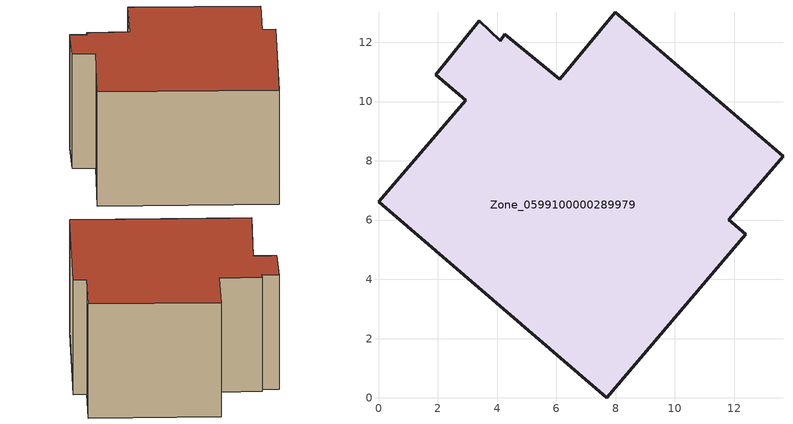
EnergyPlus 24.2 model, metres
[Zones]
Zone_0599100000289979
 floor ground (C_G): 1.94,10.91 3.4,12.73 4.11,12.06 4.26,12.28 6.11,10.76 7.99,13.02 13.65,8.16 11.82,6.01 12.4,5.52 7.71,0 0,6.62 2.94,10.05 z0
 wall outside (C_F): 7.71,0 12.4,5.52 11.82,6.01 13.65,8.16 7.99,13.02 6.11,10.76 4.26,12.28 4.11,12.06 3.4,12.73 1.94,10.91 2.94,10.05 0,6.62 7.71,0 z0:7.23
 roof outside (C_R): 1.94,10.91 2.94,10.05 0,6.62 7.71,0 12.4,5.52 11.82,6.01 13.65,8.16 7.99,13.02 6.11,10.76 4.26,12.28 4.11,12.06 3.4,12.73 z7.23
[BUILDING]
Pand.0599100000289979: North Axis=0; Terrain=City; Loads Convergence Tolerance Value=0.04; Temperature Convergence Tolerance Value=0.4; Solar Distribution=FullExterior; Maximum Number of Warmup Days=25; Minimum Number of Warmup Days=1
[Site:Location]
Rotterdam.The.Hague.AP_ZH_NLD Design_Conditions: Latitude=51.96; Longitude=4.45; Time Zone=1; Elevation=-4.5
[SITE:GROUNDTEMPERATURE:BUILDINGSURFACE]
18, 18, 18, 18, 18, 18, 18, 18, 18, 18, 18, 18
[MATERIAL] Thermal Absorptance=0.9; Solar Absorptance=0.7; Visible Absorptance=0.7
Name | Roughness | Thickness | Conductivity | Density | Specific Heat
G.TC.1946-1964 | MediumSmooth | 0.15 | 1 | 540 | 1210
F.TC.1946-1964 | Rough | 0.3 | 0.857143 | 1920 | 840
R.TC.1946-1964 | MediumRough | 0.2 | 0.235294 | 1500 | 1000
[CONSTRUCTION]
C_G: G.TC.1946-1964
C_F: F.TC.1946-1964
C_R: R.TC.1946-1964
[ZONE]
Zone_0599100000289979: Type=1; Multiplier=1; Ceiling Height=Autocalculate; Volume=Autocalculate; Floor Area=autocalculate; Part of Total Floor Area=Yes
[ZONEINFILTRATION:DESIGNFLOWRATE]
Infil_Zone_0599100000289979: Zone or ZoneList or Space or SpaceList=Zone_0599100000289979; Schedule=AlwaysOn; Design Flow Rate Calculation Method=Flow/Area; Flow Rate per Floor Area=0.003; Constant Term Coefficient=1; Temperature Term Coefficient=0; Velocity Term Coefficient=0; Velocity Squared Term Coefficient=0
[HVACTEMPLATE:ZONE:IDEALLOADSAIRSYSTEM]
Zone_0599100000289979: Maximum Heating Supply Air Temperature=50; Minimum Cooling Supply Air Temperature=13; Maximum Heating Supply Air Humidity Ratio=0.0156; Minimum Cooling Supply Air Humidity Ratio=0.0077; Heating Limit=NoLimit; Cooling Limit=NoLimit; Dehumidification Control Type=ConstantSensibleHeatRatio; Cooling Sensible Heat Ratio=0.7; Dehumidification Setpoint=60; Humidification Control Type=None; Humidification Setpoint=30; Outdoor Air Method=None; Outdoor Air Flow Rate per Person=0.00944; Outdoor Air Flow Rate per Zone Floor Area=0; Outdoor Air Flow Rate per Zone=0; Demand Controlled Ventilation Type=None; Outdoor Air Economizer Type=NoEconomizer; Heat Recovery Type=None; Sensible Heat Recovery Effectiveness=0.7; Latent Heat Recovery Effectiveness=0.65
[ZONECONTROL:THERMOSTAT]
ThermostatControl_Zone_0599100000289979: Zone or ZoneList=Zone_0599100000289979; Control Type Schedule=DualSetpointControlType; Control 1=Thermostat_Zone_0599100000289979; Temperature Difference Between Cutout And Setpoint=0
[THERMOSTATSETPOINT:DUALSETPOINT]
Thermostat_Zone_0599100000289979: Heating Setpoint Temperature Schedule=HeatingSetpoint_Zone_0599100000289979; Cooling Setpoint Temperature Schedule=CoolingSetpoint_Zone_0599100000289979
[SCHEDULE:COMPACT]
HeatingSetpoint_Zone_0599100000289979: Through: 12/31, For: AllDays, Until: 24:00, 21
CoolingSetpoint_Zone_0599100000289979: Through: 12/31, For: AllDays, Until: 24:00, 24
DualSetpointControlType: Through: 12/31, For: AllDays, Until: 24:00, 4
AlwaysOn: Through: 12/31, For: AllDays, Until: 24:00, 1
